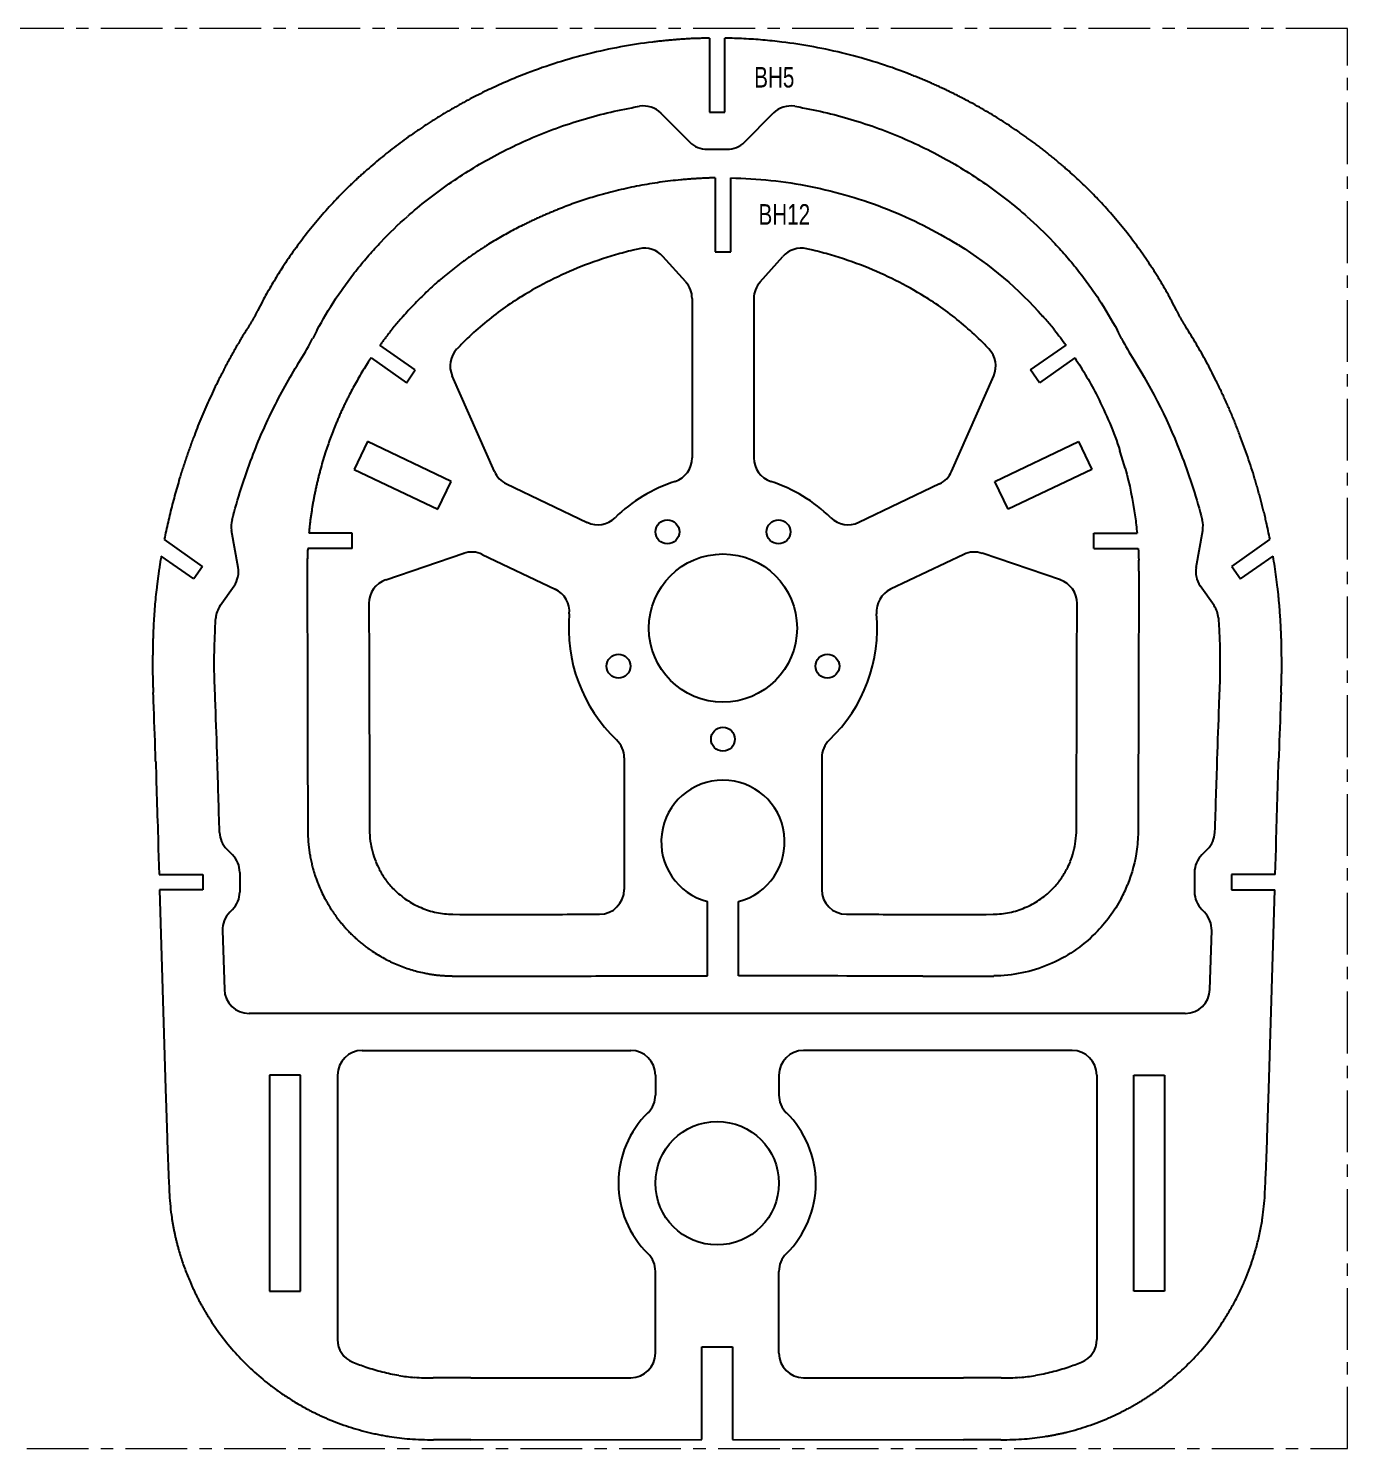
# Model space of a CAD drawing. Header units: inches. Extents: x 0 to 23.8, y 0 to 11.8.
# Drawn here: x 13.06 to 23.75, y 0.25 to 11.75 of the extents above; entities that cross this region are included whole.
import ezdxf

# ---------------------------------------------------------------- set-up
doc = ezdxf.new("R2010")
doc.units = ezdxf.units.IN
doc.header["$MEASUREMENT"] = 0
doc.linetypes.add('CENTERX2', pattern=[0.8, 0.5, -0.1, 0.1, -0.1])
doc.layers.add('PART_NAMES', color=1, linetype='Continuous')
doc.styles.add('SLDTEXTSTYLE0', font='TXT', dxfattribs={"width": 0.75})

msp = doc.modelspace()

# ---------------------------------------------------------------- linework, layer by layer
at = {"color": 7, "linetype": 'CENTERX2', "lineweight": 18}
for p, q in [((23.75, 11.75), (0.25, 11.75)), ((23.75, 0.25), (23.75, 11.75)), ((0.25, 0.25), (23.75, 0.25))]:
    msp.add_line(p, q, dxfattribs=at)
at = {"color": 7, "linetype": 'Continuous', "lineweight": 25}
for p, q in [((18.58, 11.671), (18.58, 11.071)), ((18.705, 11.071), (18.705, 11.671)), ((18.188, 11.063), (18.422, 10.83)), ((18.58, 11.071), (18.705, 11.071)), ((18.864, 10.83), (19.098, 11.063)), ((18.563, 10.771), (18.723, 10.771)), ((15.823, 10.619), (15.805, 10.604)), ((21.481, 10.604), (21.463, 10.619)), ((18.628, 10.539), (18.628, 9.94)), ((18.753, 9.94), (18.753, 10.539)), ((16.151, 10.242), (16.134, 10.228)), ((21.151, 10.228), (21.135, 10.242)), ((18.389, 9.697), (18.204, 9.904)), ((18.628, 9.94), (18.753, 9.94)), ((18.991, 9.697), (19.176, 9.904)), ((18.44, 9.563), (18.44, 8.272)), ((18.94, 9.563), (18.94, 8.272)), ((16.198, 8.984), (15.911, 9.185)), ((21.182, 8.984), (21.469, 9.185)), ((15.84, 9.082), (16.127, 8.881)), ((16.127, 8.881), (16.198, 8.984)), ((21.254, 8.881), (21.182, 8.984)), ((21.54, 9.082), (21.254, 8.881)), ((16.839, 8.162), (16.497, 8.937)), ((20.542, 8.162), (20.883, 8.937)), ((15.81, 8.405), (15.703, 8.179)), ((16.487, 8.082), (15.81, 8.405)), ((20.893, 8.082), (21.57, 8.405)), ((21.57, 8.405), (21.678, 8.179)), ((15.703, 8.179), (16.38, 7.857)), ((21.678, 8.179), (21.001, 7.857)), ((16.38, 7.857), (16.487, 8.082)), ((16.936, 8.062), (17.591, 7.75)), ((20.445, 8.062), (19.79, 7.75)), ((21.001, 7.857), (20.893, 8.082)), ((14.474, 7.394), (14.165, 7.611)), ((14.763, 7.386), (14.71, 7.685)), ((15.686, 7.663), (15.336, 7.663)), ((15.686, 7.538), (15.686, 7.663)), ((21.695, 7.663), (22.045, 7.663)), ((21.695, 7.538), (21.695, 7.663)), ((22.523, 7.386), (22.576, 7.685)), ((22.812, 7.394), (23.121, 7.611)), ((14.403, 7.292), (14.14, 7.476)), ((15.686, 7.538), (15.326, 7.538)), ((15.958, 7.284), (16.59, 7.5)), ((16.74, 7.491), (17.332, 7.209)), ((20.64, 7.491), (20.048, 7.209)), ((21.423, 7.284), (20.791, 7.5)), ((21.695, 7.538), (22.054, 7.538)), ((22.883, 7.292), (23.146, 7.476)), ((14.474, 7.394), (14.403, 7.292)), ((22.812, 7.394), (22.883, 7.292)), ((15.322, 7.355), (15.322, 7.083)), ((22.059, 7.355), (22.058, 7.083)), ((14.618, 7.076), (14.73, 7.236)), ((22.668, 7.076), (22.556, 7.236)), ((15.322, 7.083), (15.324, 6.624)), ((15.822, 7.094), (15.822, 7.084)), ((15.822, 7.084), (15.824, 6.625)), ((21.557, 6.625), (21.558, 7.084)), ((21.558, 7.084), (21.558, 7.094)), ((22.058, 7.083), (22.057, 6.624)), ((17.89, 5.844), (17.89, 4.777)), ((19.49, 5.844), (19.49, 4.777)), ((15.327, 5.362), (15.327, 5.261)), ((15.827, 5.363), (15.827, 5.262)), ((21.553, 5.262), (21.554, 5.363)), ((14.116, 5.109), (14.123, 4.899)), ((14.671, 5.105), (14.718, 5.058)), ((22.615, 5.105), (22.568, 5.058)), ((23.163, 4.899), (23.17, 5.109)), ((14.123, 4.899), (14.476, 4.899)), ((14.476, 4.899), (14.476, 4.774)), ((14.776, 4.916), (14.776, 4.757)), ((22.51, 4.916), (22.51, 4.757)), ((23.163, 4.899), (22.81, 4.899)), ((22.81, 4.899), (22.81, 4.774)), ((14.126, 4.774), (14.175, 3.164)), ((14.476, 4.774), (14.126, 4.774)), ((22.81, 4.774), (23.16, 4.774)), ((23.111, 3.164), (23.16, 4.774)), ((14.718, 4.616), (14.695, 4.593)), ((18.565, 4.078), (18.565, 4.679)), ((18.815, 4.078), (18.815, 4.679)), ((22.568, 4.616), (22.591, 4.593)), ((17.069, 4.576), (17.194, 4.576)), ((17.194, 4.576), (17.245, 4.576)), ((17.245, 4.576), (17.391, 4.576)), ((19.989, 4.576), (20.135, 4.576)), ((20.135, 4.576), (20.186, 4.576)), ((20.186, 4.576), (20.311, 4.576)), ((14.637, 4.445), (14.651, 3.968)), ((22.635, 3.968), (22.649, 4.445)), ((17.071, 4.076), (17.195, 4.076)), ((17.195, 4.076), (17.246, 4.076)), ((17.246, 4.076), (17.392, 4.076)), ((20.134, 4.076), (19.988, 4.076)), ((20.185, 4.076), (20.134, 4.076)), ((20.31, 4.076), (20.185, 4.076)), ((22.435, 3.774), (14.851, 3.774)), ((15.768, 3.474), (17.943, 3.474)), ((21.518, 3.474), (19.343, 3.474)), ((15.268, 3.274), (15.018, 3.274)), ((15.018, 3.274), (15.018, 1.524)), ((15.268, 1.524), (15.268, 3.274)), ((15.568, 3.274), (15.568, 1.133)), ((18.143, 3.274), (18.143, 3.113)), ((19.143, 3.274), (19.143, 3.113)), ((21.718, 3.274), (21.718, 1.133)), ((22.018, 3.274), (22.268, 3.274)), ((22.018, 1.524), (22.018, 3.274)), ((22.268, 3.274), (22.268, 1.524)), ((14.175, 3.164), (14.18, 3.008)), ((23.106, 3.008), (23.111, 3.164)), ((14.18, 3.008), (14.187, 2.765)), ((23.099, 2.765), (23.106, 3.008)), ((18.143, 1.023), (18.143, 1.685)), ((19.143, 1.023), (19.143, 1.685)), ((15.018, 1.524), (15.268, 1.524)), ((22.268, 1.524), (22.018, 1.524)), ((18.518, 1.074), (18.768, 1.074)), ((18.518, 0.323), (18.518, 1.074)), ((18.768, 1.074), (18.768, 0.323)), ((16.647, 0.822), (17.943, 0.823)), ((19.343, 0.823), (20.639, 0.822)), ((16.647, 0.322), (18.518, 0.323)), ((18.768, 0.323), (20.639, 0.322))]:
    msp.add_line(p, q, dxfattribs=at)
for centre, radius in [((18.24, 7.673), 0.0968), ((19.14, 7.673), 0.0968), ((18.69, 6.894), 0.6), ((17.844, 6.586), 0.0968), ((19.536, 6.586), 0.0967), ((18.69, 5.994), 0.0968), ((18.643, 2.399), 0.5)]:
    msp.add_circle(centre, radius, dxfattribs=at)
for centre, radius, start, end in [((18.047, 10.922), 0.2, 45.0001, 99.513), ((19.239, 10.922), 0.2, 80.4867, 135), ((18.563, 10.971), 0.2, 225.0001, 270), ((18.723, 10.971), 0.2, 270, 315), ((18.363, 7.456), 2.992, 121.6795, 121.9899), ((18.055, 9.77), 0.2, 41.8446, 102.5441), ((19.325, 9.77), 0.2, 77.4559, 138.1554), ((19.017, 7.456), 2.992, 58.0101, 58.3205), ((18.24, 9.563), 0.2, 0, 41.8446), ((19.14, 9.563), 0.2, 138.1554, 180), ((18.363, 7.456), 2.492, 121.6795, 121.9899), ((19.017, 7.456), 2.492, 58.0101, 58.3206), ((18.361, 7.714), 3.86, 151.7394, 153.0105), ((18.925, 7.714), 3.86, 26.9895, 28.2606), ((18.415, 7.368), 3.094, 139.3736, 141.2159), ((18.409, 7.374), 3.085, 138.4913, 139.377), ((18.972, 7.374), 3.085, 40.623, 41.5087), ((18.965, 7.368), 3.094, 38.7841, 40.6264), ((18.361, 7.714), 3.36, 151.7394, 153.0104), ((18.925, 7.714), 3.36, 26.9895, 28.2606), ((16.68, 9.017), 0.2, 136.4427, 203.7785), ((20.7, 9.017), 0.2, 336.2215, 43.5573), ((18.419, 7.364), 3.099, 161.8456, 164.5561), ((18.961, 7.364), 3.099, 15.4439, 18.1544), ((18.24, 8.272), 0.2, 288.08, 0), ((19.14, 8.272), 0.2, 180, 251.92), ((17.022, 8.243), 0.2, 203.7785, 244.515), ((18.69, 6.894), 1.25, 108.08, 134.3437), ((18.69, 6.894), 1.25, 45.6563, 71.92), ((20.359, 8.243), 0.2, 295.485, 336.2215), ((19.357, 6.574), 5.295, 167.1473, 168.6996), ((14.907, 7.72), 0.2, 165.5356, 190), ((17.677, 7.931), 0.2, 244.515, 314.3437), ((19.704, 7.931), 0.2, 225.6563, 295.485), ((22.379, 7.72), 0.2, 350, 14.4644), ((17.929, 6.574), 5.295, 11.3004, 12.8527), ((16.654, 7.31), 0.2, 64.515, 108.8356), ((20.726, 7.31), 0.2, 71.1644, 115.485), ((14.566, 7.351), 0.2, 325, 10), ((18.501, 7.364), 3.18, 178.555, 180.1709), ((18.879, 7.364), 3.18, 359.8291, 1.445), ((22.72, 7.351), 0.2, 170, 215), ((16.022, 7.095), 0.2, 108.8356, 180.1519), ((21.358, 7.095), 0.2, 359.8481, 71.1644), ((17.246, 7.028), 0.2, 354.6863, 64.515), ((20.134, 7.028), 0.2, 115.485, 185.3137), ((14.781, 6.961), 0.2, 145, 175.9274), ((22.504, 6.961), 0.2, 4.0726, 35), ((18.69, 6.894), 1.25, 174.6863, 226.3972), ((18.69, 6.894), 1.25, 313.6028, 5.3137), ((-42.882, 4.053), 57.004, 2.2837, 2.3318), ((-42.882, 4.053), 57.504, 2.28371, 2.33176), ((-42.837, 4.054), 57.459, 2.20728, 2.28371), ((80.123, 4.054), 57.459, 177.71629, 177.79272), ((80.168, 4.053), 57.504, 177.66824, 177.71629), ((80.168, 4.053), 57.004, 177.6682, 177.7163), ((-42.837, 4.054), 56.959, 2.2073, 2.2837), ((-43.238, 4.039), 57.36, 1.77433, 2.20728), ((-43.238, 4.039), 57.86, 1.77433, 2.20728), ((80.524, 4.039), 57.86, 177.79272, 178.22567), ((80.524, 4.039), 57.36, 177.79272, 178.22567), ((80.123, 4.054), 56.959, 177.7163, 177.7927), ((17.69, 5.844), 0.2, 0, 46.3972), ((19.69, 5.844), 0.2, 133.6028, 180), ((18.69, 5.163), 0.5, 284.4775, 255.5225), ((14.812, 5.246), 0.2, 181.7382, 225), ((22.474, 5.246), 0.2, 315, 358.2618), ((14.576, 4.916), 0.2, 0, 45), ((16.511, 5.259), 0.684, 202.0283, 207.8952), ((20.87, 5.259), 0.684, 332.1043, 337.9713), ((22.71, 4.916), 0.2, 135, 180), ((14.576, 4.757), 0.2, 315, 0), ((16.511, 5.259), 1.184, 202.0283, 207.8957), ((17.69, 4.777), 0.2, 270.0904, 0), ((19.69, 4.777), 0.2, 180, 269.9096), ((20.87, 5.259), 1.184, 332.1043, 337.9717), ((22.71, 4.757), 0.2, 180, 225), ((14.836, 4.451), 0.2, 135, 181.735), ((16.938, 66.05), 61.475, 269.59279, 270.02278), ((16.935, 67.618), 63.043, 270.02431, 270.12179), ((20.445, 67.618), 63.043, 269.87825, 269.97569), ((20.443, 66.05), 61.475, 269.97722, 270.40721), ((22.449, 4.451), 0.2, 358.265, 45), ((16.938, 66.05), 61.975, 269.59279, 270.02278), ((16.935, 67.618), 63.543, 270.0243, 270.12175), ((20.445, 67.618), 63.543, 269.87825, 269.9757), ((20.443, 66.05), 61.975, 269.97722, 270.40721), ((14.851, 3.974), 0.2, 181.7381, 270), ((22.435, 3.974), 0.2, 270, 358.2619), ((15.768, 3.274), 0.2, 90, 180), ((17.943, 3.274), 0.2, 0, 90), ((19.343, 3.274), 0.2, 90, 180), ((21.518, 3.274), 0.2, 0, 90), ((17.943, 3.113), 0.2, 314.427, 0), ((19.343, 3.113), 0.2, 180, 225.573), ((18.643, 2.399), 0.8, 134.427, 225.573), ((18.643, 2.399), 0.8, 314.427, 45.573), ((16.105, 2.402), 1.901, 182.9379, 188.5611), ((21.181, 2.402), 1.901, 351.4389, 357.0621), ((17.943, 1.685), 0.2, 0, 45.573), ((19.343, 1.685), 0.2, 134.427, 180), ((15.768, 1.133), 0.2, 180, 247.2635), ((21.518, 1.133), 0.2, 292.7375, 0), ((17.943, 1.023), 0.2, 270.0383, 0), ((19.343, 1.023), 0.2, 180, 269.9617), ((16.315, 2.438), 1.616, 261.0724, 265.586), ((16.332, 2.654), 1.832, 265.586, 270.2998), ((16.443, -18.512), 19.334, 90.0622, 90.2998), ((16.804, -351.421), 352.243, 90.02558, 90.06221), ((20.482, -351.421), 352.243, 89.93779, 89.97442), ((20.843, -18.512), 19.334, 89.7002, 89.9378), ((20.954, 2.654), 1.832, 269.7002, 274.414), ((20.97, 2.438), 1.616, 274.414, 278.9275), ((16.315, 2.438), 2.116, 261.0724, 265.586), ((20.97, 2.438), 2.116, 274.414, 278.9276), ((16.332, 2.654), 2.332, 265.586, 270.2998), ((16.443, -18.512), 18.834, 90.0622, 90.2998), ((16.804, -351.421), 351.743, 90.02558, 90.06221), ((20.482, -351.421), 351.743, 89.93779, 89.97442), ((20.843, -18.512), 18.834, 89.7002, 89.9378), ((20.954, 2.654), 2.332, 269.7002, 274.414)]:
    msp.add_arc(centre, radius, start, end, dxfattribs=at)
for points, knots in [([(18.58, 11.671), (18.566, 11.671), (18.538, 11.671), (18.496, 11.669), (18.454, 11.668), (18.412, 11.666), (18.37, 11.663), (18.328, 11.66), (18.286, 11.657), (18.245, 11.653), (18.203, 11.649), (18.161, 11.645), (18.046, 11.631), (17.859, 11.602), (17.602, 11.547), (17.35, 11.476), (17.161, 11.41), (17.033, 11.36), (16.964, 11.331), (16.895, 11.301), (16.827, 11.27), (16.759, 11.238), (16.692, 11.205), (16.648, 11.182), (16.626, 11.17)], [0, 0, 0, 0, 0.020659, 0.041311, 0.061958, 0.082603, 0.103248, 0.123893, 0.144542, 0.165196, 0.185858, 0.206529, 0.22721, 0.356092, 0.484987, 0.613794, 0.7426, 0.779407, 0.816184, 0.852941, 0.889691, 0.926443, 0.963209, 1, 1, 1, 1]), ([(20.66, 11.17), (20.648, 11.176), (20.624, 11.189), (20.589, 11.207), (20.553, 11.225), (20.516, 11.243), (20.48, 11.26), (20.443, 11.277), (20.407, 11.294), (20.37, 11.31), (20.333, 11.326), (20.296, 11.342), (20.258, 11.357), (20.221, 11.372), (20.114, 11.414), (19.936, 11.476), (19.684, 11.547), (19.427, 11.602), (19.228, 11.633), (19.09, 11.649), (19.013, 11.656), (18.937, 11.662), (18.86, 11.666), (18.783, 11.67), (18.731, 11.671), (18.705, 11.671)], [0, 0, 0, 0, 0.019813, 0.039618, 0.059416, 0.079208, 0.098998, 0.118786, 0.138574, 0.158363, 0.178157, 0.197956, 0.217762, 0.237577, 0.257402, 0.386198, 0.515015, 0.6439, 0.772792, 0.810697, 0.848572, 0.886427, 0.924275, 0.962129, 1, 1, 1, 1]), ([(16.626, 11.17), (16.614, 11.164), (16.59, 11.151), (16.554, 11.131), (16.519, 11.111), (16.483, 11.091), (16.448, 11.071), (16.413, 11.05), (16.379, 11.029), (16.344, 11.007), (16.31, 10.985), (16.276, 10.963), (16.242, 10.94), (16.197, 10.91), (16.141, 10.871), (16.076, 10.823), (16.011, 10.774), (15.947, 10.724), (15.884, 10.672), (15.843, 10.637), (15.823, 10.619)], [0, 0, 0, 0, 0.041729, 0.083439, 0.125135, 0.16682, 0.208499, 0.250174, 0.29185, 0.33353, 0.375218, 0.416918, 0.458634, 0.500369, 0.58385, 0.667207, 0.750471, 0.833671, 0.916837, 1, 1, 1, 1]), ([(21.463, 10.619), (21.453, 10.628), (21.432, 10.646), (21.401, 10.672), (21.37, 10.698), (21.339, 10.724), (21.307, 10.749), (21.275, 10.774), (21.243, 10.799), (21.21, 10.823), (21.177, 10.847), (21.144, 10.871), (21.111, 10.894), (21.067, 10.925), (21.01, 10.963), (20.942, 11.007), (20.873, 11.05), (20.803, 11.091), (20.732, 11.132), (20.684, 11.157), (20.66, 11.17)], [0, 0, 0, 0, 0.0415802, 0.083158, 0.1247372, 0.1663216, 0.2079149, 0.2495211, 0.2911437, 0.3327867, 0.3744538, 0.4161487, 0.4578752, 0.4996371, 0.5830802, 0.6664637, 0.7498175, 0.8331716, 0.9165558, 1, 1, 1, 1]), ([(16.86, 10.728), (16.997, 10.801), (17.137, 10.865), (17.354, 10.948), (17.427, 10.973), (17.575, 11.02), (17.724, 11.061), (17.875, 11.094), (17.972, 11.112), (17.993, 11.116), (18.014, 11.119)], [0.3405615, 0.3405615, 0.3405615, 0.3405615, 0.5905615, 0.5905615, 0.7155615, 0.7155615, 0.8405615, 0.9655615, 0.9655615, 1, 1, 1, 1]), ([(19.272, 11.119), (19.293, 11.116), (19.314, 11.112), (19.411, 11.094), (19.562, 11.061), (19.711, 11.02), (19.858, 10.973), (19.932, 10.948), (20.148, 10.865), (20.289, 10.801), (20.426, 10.728)], [0, 0, 0, 0, 0.034312, 0.034312, 0.159312, 0.284312, 0.284312, 0.409312, 0.409312, 0.659312, 0.659312, 0.659312, 0.659312]), ([(16.151, 10.242), (16.205, 10.29), (16.261, 10.335), (16.374, 10.423), (16.433, 10.465), (16.551, 10.546), (16.611, 10.585), (16.734, 10.659), (16.796, 10.695), (16.86, 10.728)], [0, 0, 0, 0, 0.25, 0.25, 0.5, 0.5, 0.75, 0.75, 1, 1, 1, 1]), ([(20.426, 10.728), (20.489, 10.695), (20.552, 10.659), (20.675, 10.585), (20.735, 10.546), (20.853, 10.465), (20.911, 10.423), (21.025, 10.335), (21.08, 10.29), (21.135, 10.242)], [0, 0, 0, 0, 0.25, 0.25, 0.5, 0.5, 0.75, 0.75, 1, 1, 1, 1]), ([(15.805, 10.604), (15.796, 10.596), (15.777, 10.579), (15.748, 10.553), (15.721, 10.528), (15.693, 10.502), (15.666, 10.475), (15.638, 10.449), (15.612, 10.422), (15.585, 10.395), (15.528, 10.335), (15.443, 10.242), (15.334, 10.111), (15.231, 9.975), (15.153, 9.863), (15.098, 9.777), (15.062, 9.719), (15.027, 9.661), (14.993, 9.602), (14.971, 9.562), (14.961, 9.542)], [0, 0, 0, 0, 0.027814, 0.055627, 0.083443, 0.111265, 0.139094, 0.166934, 0.194787, 0.222657, 0.250546, 0.375538, 0.50062, 0.62552, 0.750389, 0.800378, 0.850318, 0.900224, 0.950113, 1, 1, 1, 1]), ([(22.325, 9.542), (22.319, 9.553), (22.307, 9.575), (22.289, 9.608), (22.27, 9.641), (22.251, 9.674), (22.232, 9.706), (22.212, 9.738), (22.192, 9.77), (22.172, 9.802), (22.127, 9.871), (22.055, 9.975), (21.952, 10.111), (21.843, 10.242), (21.751, 10.343), (21.68, 10.417), (21.631, 10.465), (21.582, 10.512), (21.532, 10.559), (21.498, 10.589), (21.481, 10.604)], [0, 0, 0, 0, 0.027713, 0.055425, 0.083139, 0.110858, 0.138583, 0.166319, 0.194067, 0.221831, 0.249613, 0.374467, 0.499382, 0.624449, 0.749456, 0.799637, 0.849766, 0.899858, 0.949931, 1, 1, 1, 1]), ([(18.628, 10.539), (18.616, 10.539), (18.593, 10.539), (18.558, 10.538), (18.523, 10.536), (18.488, 10.534), (18.454, 10.532), (18.419, 10.53), (18.384, 10.527), (18.304, 10.52), (18.18, 10.505), (18.011, 10.477), (17.844, 10.441), (17.713, 10.406), (17.615, 10.377), (17.55, 10.356), (17.485, 10.334), (17.421, 10.311), (17.379, 10.294), (17.357, 10.286)], [0, 0, 0, 0, 0.026768, 0.05353, 0.080288, 0.107046, 0.133805, 0.160568, 0.187338, 0.214117, 0.345144, 0.476153, 0.607145, 0.738112, 0.790521, 0.842896, 0.895255, 0.947617, 1, 1, 1, 1]), ([(17.357, 10.286), (17.346, 10.281), (17.325, 10.273), (17.292, 10.259), (17.26, 10.246), (17.228, 10.232), (17.196, 10.217), (17.164, 10.202), (17.132, 10.187), (17.1, 10.172), (17.06, 10.152), (17.012, 10.128), (16.956, 10.098), (16.901, 10.067), (16.846, 10.035), (16.81, 10.013), (16.792, 10.002)], [0, 0, 0, 0, 0.05555, 0.111092, 0.16663, 0.222172, 0.277721, 0.333283, 0.388863, 0.444467, 0.5001, 0.600147, 0.70013, 0.800079, 0.900025, 1, 1, 1, 1]), ([(15.401, 9.305), (15.448, 9.392), (15.498, 9.477), (15.58, 9.601), (15.608, 9.641), (15.666, 9.721), (15.726, 9.8), (15.789, 9.876), (15.854, 9.95), (15.887, 9.987), (15.989, 10.094), (16.06, 10.163), (16.134, 10.228)], [0, 0, 0, 0, 0.25, 0.25, 0.375, 0.375, 0.5, 0.625, 0.625, 0.75, 0.75, 1, 1, 1, 1]), ([(21.151, 10.228), (21.226, 10.163), (21.297, 10.094), (21.399, 9.987), (21.432, 9.95), (21.497, 9.876), (21.56, 9.8), (21.62, 9.721), (21.678, 9.641), (21.706, 9.601), (21.787, 9.477), (21.838, 9.392), (21.885, 9.305)], [0, 0, 0, 0, 0.25, 0.25, 0.375, 0.375, 0.5, 0.625, 0.625, 0.75, 0.75, 1, 1, 1, 1]), ([(16.779, 9.994), (16.769, 9.988), (16.75, 9.975), (16.721, 9.957), (16.692, 9.938), (16.664, 9.918), (16.635, 9.899), (16.608, 9.879), (16.58, 9.859), (16.552, 9.838), (16.525, 9.817), (16.498, 9.796), (16.471, 9.774), (16.444, 9.753), (16.41, 9.724), (16.369, 9.689), (16.322, 9.646), (16.275, 9.602), (16.23, 9.558), (16.185, 9.512), (16.141, 9.466), (16.113, 9.434), (16.099, 9.418)], [0, 0, 0, 0, 0.0384636, 0.0769108, 0.1153465, 0.1537753, 0.1922019, 0.2306312, 0.2690677, 0.3075163, 0.3459817, 0.3844686, 0.4229817, 0.4615258, 0.5001054, 0.5717041, 0.6431908, 0.7145955, 0.7859484, 0.85728, 0.9286204, 1, 1, 1, 1]), ([(18.012, 9.965), (17.995, 9.962), (17.978, 9.958), (17.914, 9.942), (17.867, 9.93), (17.725, 9.889), (17.633, 9.857), (17.541, 9.821)], [0.5814957, 0.5814957, 0.5814957, 0.5814957, 0.625, 0.625, 0.75, 0.75, 1, 1, 1, 1]), ([(19.839, 9.821), (19.748, 9.857), (19.655, 9.889), (19.514, 9.93), (19.466, 9.942), (19.402, 9.958), (19.385, 9.962), (19.369, 9.965)], [0, 0, 0, 0, 0.25, 0.25, 0.375, 0.375, 0.4184991, 0.4184991, 0.4184991, 0.4184991]), ([(17.044, 9.57), (16.99, 9.537), (16.939, 9.502), (16.838, 9.428), (16.789, 9.389), (16.693, 9.309), (16.647, 9.266), (16.58, 9.201), (16.557, 9.178), (16.536, 9.155)], [0, 0, 0, 0, 0.25, 0.25, 0.5, 0.5, 0.75, 0.75, 0.8767525, 0.8767525, 0.8767525, 0.8767525]), ([(20.845, 9.155), (20.823, 9.178), (20.801, 9.201), (20.733, 9.266), (20.687, 9.309), (20.592, 9.389), (20.543, 9.428), (20.442, 9.502), (20.39, 9.537), (20.337, 9.57)], [0.1232549, 0.1232549, 0.1232549, 0.1232549, 0.25, 0.25, 0.5, 0.5, 0.75, 0.75, 1, 1, 1, 1]), ([(14.921, 9.466), (14.917, 9.458), (14.909, 9.443), (14.897, 9.421), (14.885, 9.399), (14.872, 9.377), (14.859, 9.355), (14.85, 9.34), (14.846, 9.333)], [0, 0, 0, 0, 0.166536, 0.333075, 0.499653, 0.666309, 0.833079, 1, 1, 1, 1]), ([(22.44, 9.333), (22.436, 9.34), (22.427, 9.355), (22.414, 9.377), (22.401, 9.399), (22.389, 9.421), (22.377, 9.443), (22.369, 9.458), (22.365, 9.466)], [0, 0, 0, 0, 0.166921, 0.333691, 0.500347, 0.666925, 0.833464, 1, 1, 1, 1]), ([(14.846, 9.333), (14.838, 9.32), (14.822, 9.295), (14.799, 9.257), (14.776, 9.219), (14.753, 9.18), (14.731, 9.141), (14.709, 9.102), (14.688, 9.063), (14.666, 9.024), (14.646, 8.984), (14.625, 8.944), (14.599, 8.893), (14.569, 8.831), (14.534, 8.757), (14.501, 8.682), (14.468, 8.607), (14.437, 8.531), (14.418, 8.48), (14.408, 8.454)], [0, 0, 0, 0, 0.045409, 0.090817, 0.136227, 0.181644, 0.22707, 0.27251, 0.317966, 0.363443, 0.408945, 0.454475, 0.500036, 0.58336, 0.666655, 0.749945, 0.833251, 0.916595, 1, 1, 1, 1]), ([(22.878, 8.454), (22.873, 8.468), (22.862, 8.496), (22.846, 8.538), (22.829, 8.579), (22.812, 8.62), (22.794, 8.661), (22.776, 8.702), (22.758, 8.743), (22.739, 8.784), (22.72, 8.824), (22.701, 8.864), (22.675, 8.916), (22.644, 8.978), (22.606, 9.05), (22.566, 9.122), (22.525, 9.193), (22.484, 9.263), (22.455, 9.31), (22.44, 9.333)], [0, 0, 0, 0, 0.045499, 0.090978, 0.13644, 0.181889, 0.227328, 0.272762, 0.318193, 0.363626, 0.409064, 0.45451, 0.499968, 0.583466, 0.66687, 0.750203, 0.833487, 0.916745, 1, 1, 1, 1]), ([(16.004, 9.306), (15.997, 9.298), (15.985, 9.282), (15.966, 9.258), (15.948, 9.234), (15.929, 9.209), (15.917, 9.193), (15.911, 9.185)], [0, 0, 0, 0, 0.20006, 0.40007, 0.600051, 0.800021, 1, 1, 1, 1]), ([(14.875, 8.276), (14.901, 8.345), (14.929, 8.413), (14.988, 8.548), (15.02, 8.615), (15.118, 8.813), (15.191, 8.942), (15.269, 9.067)], [0, 0, 0, 0, 0.25, 0.25, 0.5, 0.5, 1, 1, 1, 1]), ([(15.84, 9.082), (15.836, 9.076), (15.828, 9.065), (15.809, 9.035), (15.782, 8.993), (15.749, 8.938), (15.718, 8.883), (15.687, 8.827), (15.667, 8.789), (15.657, 8.77)], [0, 0, 0, 0, 0.058267, 0.116558, 0.293447, 0.470161, 0.646774, 0.823362, 1, 1, 1, 1]), ([(15.657, 8.77), (15.652, 8.76), (15.642, 8.74), (15.627, 8.709), (15.613, 8.678), (15.598, 8.647), (15.584, 8.616), (15.571, 8.585), (15.554, 8.546), (15.535, 8.498), (15.514, 8.443), (15.493, 8.386), (15.481, 8.349), (15.474, 8.33)], [0, 0, 0, 0, 0.071411, 0.142815, 0.214219, 0.285634, 0.357066, 0.428525, 0.50002, 0.625066, 0.750047, 0.87501, 1, 1, 1, 1]), ([(14.408, 8.454), (14.402, 8.44), (14.391, 8.411), (14.376, 8.368), (14.36, 8.325), (14.345, 8.281), (14.331, 8.238), (14.316, 8.194), (14.302, 8.151), (14.286, 8.098), (14.268, 8.036), (14.248, 7.965), (14.229, 7.894), (14.211, 7.823), (14.2, 7.775), (14.195, 7.752)], [0, 0, 0, 0, 0.062542, 0.12506, 0.187561, 0.250049, 0.312527, 0.375002, 0.437478, 0.49996, 0.600092, 0.700143, 0.800131, 0.900077, 1, 1, 1, 1]), ([(23.091, 7.752), (23.088, 7.766), (23.081, 7.796), (23.07, 7.841), (23.059, 7.885), (23.047, 7.93), (23.035, 7.974), (23.023, 8.018), (23.01, 8.063), (22.993, 8.121), (22.97, 8.194), (22.941, 8.282), (22.91, 8.368), (22.889, 8.426), (22.878, 8.454)], [0, 0, 0, 0, 0.062444, 0.124897, 0.187362, 0.249844, 0.312348, 0.37488, 0.437444, 0.500044, 0.624989, 0.749939, 0.874929, 1, 1, 1, 1]), ([(15.432, 8.189), (15.429, 8.179), (15.423, 8.157), (15.415, 8.124), (15.407, 8.092), (15.399, 8.059), (15.392, 8.026), (15.385, 7.993), (15.378, 7.96), (15.372, 7.927), (15.366, 7.894), (15.361, 7.861), (15.356, 7.828), (15.352, 7.805), (15.351, 7.794)], [0, 0, 0, 0, 0.083456, 0.166855, 0.250208, 0.333525, 0.416816, 0.500091, 0.583361, 0.666637, 0.749928, 0.833246, 0.916599, 1, 1, 1, 1]), ([(15.351, 7.794), (15.349, 7.783), (15.346, 7.761), (15.343, 7.729), (15.339, 7.696), (15.337, 7.674), (15.336, 7.663)], [0, 0, 0, 0, 0.250094, 0.500107, 0.750066, 1, 1, 1, 1]), ([(14.14, 7.476), (14.137, 7.462), (14.132, 7.434), (14.126, 7.392), (14.12, 7.35), (14.114, 7.308), (14.108, 7.265), (14.102, 7.211), (14.094, 7.146), (14.087, 7.068), (14.081, 6.991), (14.079, 6.939), (14.077, 6.913)], [0, 0, 0, 0, 0.0751945, 0.1503864, 0.2255819, 0.300787, 0.3760079, 0.4512506, 0.5885354, 0.7257304, 0.8628729, 1, 1, 1, 1]), ([(15.326, 7.538), (15.326, 7.527), (15.325, 7.507), (15.324, 7.475), (15.323, 7.455), (15.323, 7.444)], [0, 0, 0, 0, 0.33316, 0.666483, 1, 1, 1, 1]), ([(23.209, 6.913), (23.208, 6.928), (23.206, 6.957), (23.203, 7.002), (23.2, 7.046), (23.196, 7.09), (23.192, 7.135), (23.188, 7.179), (23.181, 7.237), (23.172, 7.308), (23.16, 7.392), (23.151, 7.448), (23.146, 7.476)], [0, 0, 0, 0, 0.07835, 0.156703, 0.235066, 0.313445, 0.391848, 0.470282, 0.548754, 0.699204, 0.849604, 1, 1, 1, 1]), ([(14.077, 6.913), (14.076, 6.897), (14.075, 6.864), (14.073, 6.815), (14.072, 6.765), (14.071, 6.716), (14.07, 6.667), (14.07, 6.618), (14.07, 6.569), (14.07, 6.519), (14.071, 6.47), (14.073, 6.421), (14.074, 6.388), (14.075, 6.372)], [0, 0, 0, 0, 0.090949, 0.181872, 0.272774, 0.363661, 0.454541, 0.545419, 0.636302, 0.727195, 0.818105, 0.909038, 1, 1, 1, 1]), ([(23.211, 6.372), (23.212, 6.388), (23.213, 6.421), (23.215, 6.47), (23.216, 6.519), (23.216, 6.569), (23.216, 6.618), (23.216, 6.667), (23.215, 6.716), (23.214, 6.765), (23.213, 6.815), (23.211, 6.864), (23.209, 6.897), (23.209, 6.913)], [0, 0, 0, 0, 0.090962, 0.181895, 0.272805, 0.363698, 0.454581, 0.545459, 0.636339, 0.727226, 0.818128, 0.909051, 1, 1, 1, 1]), ([(15.324, 6.624), (15.324, 6.389), (15.325, 5.969), (15.326, 5.548), (15.327, 5.362)], [0, 0, 0, 0, 0.557568, 1, 1, 1, 1]), ([(14.095, 5.815), (14.098, 5.698), (14.105, 5.463), (14.113, 5.227), (14.116, 5.109)], [0, 0, 0, 0, 0.495372, 1, 1, 1, 1]), ([(23.17, 5.109), (23.173, 5.227), (23.18, 5.463), (23.188, 5.698), (23.191, 5.815)], [0, 0, 0, 0, 0.504628, 1, 1, 1, 1]), ([(15.327, 5.261), (15.327, 5.253), (15.327, 5.238), (15.328, 5.216), (15.329, 5.193), (15.33, 5.171), (15.332, 5.149), (15.334, 5.126), (15.336, 5.111), (15.337, 5.104)], [0, 0, 0, 0, 0.142933, 0.28576, 0.428528, 0.571287, 0.714086, 0.856974, 1, 1, 1, 1]), ([(15.337, 5.104), (15.338, 5.097), (15.34, 5.083), (15.344, 5.062), (15.347, 5.041), (15.351, 5.02), (15.356, 4.999), (15.361, 4.978), (15.367, 4.952), (15.376, 4.921), (15.387, 4.885), (15.4, 4.85), (15.409, 4.827), (15.413, 4.815)], [0, 0, 0, 0, 0.071394, 0.142759, 0.214121, 0.285502, 0.356926, 0.428416, 0.499994, 0.62517, 0.750146, 0.875048, 1, 1, 1, 1]), ([(21.503, 5.003), (21.514, 5.029), (21.523, 5.057), (21.538, 5.112), (21.544, 5.141), (21.547, 5.169)], [0, 0, 0, 0, 0.5, 0.5, 1, 1, 1, 1]), ([(15.906, 4.939), (15.922, 4.909), (15.94, 4.881), (15.98, 4.827), (16.002, 4.801), (16.026, 4.777)], [0, 0, 0, 0, 0.5, 0.5, 1, 1, 1, 1]), ([(21.354, 4.777), (21.378, 4.801), (21.4, 4.826), (21.44, 4.881), (21.458, 4.909), (21.474, 4.939)], [0, 0, 0, 0, 0.5, 0.5, 1, 1, 1, 1]), ([(16.026, 4.777), (16.057, 4.746), (16.091, 4.718), (16.146, 4.681), (16.165, 4.669), (16.204, 4.648), (16.224, 4.639), (16.284, 4.613), (16.326, 4.6), (16.413, 4.582), (16.457, 4.577), (16.501, 4.577)], [0, 0, 0, 0, 0.25, 0.25, 0.375, 0.375, 0.5, 0.5, 0.75, 0.75, 1, 1, 1, 1]), ([(20.879, 4.577), (20.924, 4.577), (20.968, 4.582), (21.032, 4.596), (21.054, 4.601), (21.096, 4.614), (21.116, 4.622), (21.177, 4.647), (21.215, 4.668), (21.289, 4.717), (21.323, 4.746), (21.354, 4.777)], [0, 0, 0, 0, 0.25, 0.25, 0.375, 0.375, 0.5, 0.5, 0.75, 0.75, 1, 1, 1, 1]), ([(15.465, 4.705), (15.468, 4.699), (15.475, 4.686), (15.486, 4.667), (15.497, 4.648), (15.508, 4.629), (15.52, 4.611), (15.532, 4.593), (15.545, 4.575), (15.56, 4.553), (15.579, 4.529), (15.601, 4.502), (15.624, 4.475), (15.647, 4.449), (15.664, 4.432), (15.672, 4.424)], [0, 0, 0, 0, 0.062475, 0.124916, 0.187344, 0.249781, 0.312247, 0.374766, 0.437358, 0.500045, 0.600266, 0.700284, 0.800187, 0.900063, 1, 1, 1, 1]), ([(15.672, 4.424), (15.677, 4.419), (15.687, 4.409), (15.702, 4.395), (15.717, 4.381), (15.733, 4.367), (15.749, 4.353), (15.765, 4.34), (15.781, 4.327), (15.798, 4.314), (15.814, 4.302), (15.832, 4.29), (15.875, 4.26), (15.946, 4.217), (16.05, 4.167), (16.158, 4.128), (16.244, 4.106), (16.307, 4.094), (16.345, 4.088), (16.383, 4.083), (16.421, 4.08), (16.459, 4.078), (16.485, 4.077), (16.497, 4.077)], [0, 0, 0, 0, 0.022801, 0.04557, 0.068314, 0.091041, 0.113757, 0.13647, 0.159187, 0.181915, 0.204661, 0.227432, 0.250235, 0.375253, 0.500228, 0.625171, 0.750095, 0.791839, 0.833487, 0.875082, 0.91667, 0.958294, 1, 1, 1, 1]), ([(17.392, 4.076), (17.597, 4.077), (17.988, 4.077), (18.379, 4.078), (18.565, 4.078)], [0, 0, 0, 0, 0.524616, 1, 1, 1, 1]), ([(14.187, 2.765), (14.188, 2.735), (14.19, 2.673), (14.194, 2.581), (14.197, 2.489), (14.202, 2.397), (14.205, 2.336), (14.206, 2.305)], [0, 0, 0, 0, 0.199503, 0.399251, 0.599248, 0.799496, 1, 1, 1, 1]), ([(23.08, 2.305), (23.081, 2.336), (23.084, 2.397), (23.088, 2.489), (23.092, 2.581), (23.096, 2.673), (23.098, 2.735), (23.099, 2.765)], [0, 0, 0, 0, 0.200504, 0.400752, 0.600749, 0.800497, 1, 1, 1, 1]), ([(14.225, 2.119), (14.226, 2.109), (14.229, 2.09), (14.235, 2.06), (14.24, 2.031), (14.246, 2.001), (14.252, 1.972), (14.259, 1.943), (14.266, 1.914), (14.274, 1.885), (14.284, 1.848), (14.297, 1.804), (14.314, 1.752), (14.332, 1.702), (14.352, 1.651), (14.366, 1.618), (14.373, 1.602)], [0, 0, 0, 0, 0.055523, 0.111026, 0.16652, 0.222016, 0.277525, 0.33306, 0.38863, 0.444249, 0.499926, 0.600095, 0.70012, 0.800069, 0.900007, 1, 1, 1, 1]), ([(22.913, 1.602), (22.917, 1.611), (22.925, 1.629), (22.936, 1.657), (22.947, 1.685), (22.958, 1.713), (22.968, 1.741), (22.977, 1.77), (22.987, 1.798), (22.995, 1.827), (23.006, 1.863), (23.018, 1.908), (23.031, 1.96), (23.042, 2.013), (23.053, 2.066), (23.058, 2.101), (23.061, 2.119)], [0, 0, 0, 0, 0.055556, 0.111087, 0.166606, 0.222123, 0.27765, 0.333198, 0.388779, 0.444404, 0.500083, 0.600245, 0.700251, 0.800169, 0.900063, 1, 1, 1, 1]), ([(14.373, 1.602), (14.377, 1.593), (14.384, 1.574), (14.397, 1.548), (14.409, 1.521), (14.422, 1.494), (14.435, 1.468), (14.449, 1.442), (14.463, 1.416), (14.478, 1.39), (14.492, 1.365), (14.508, 1.34), (14.523, 1.314), (14.565, 1.248), (14.639, 1.143), (14.753, 1.008), (14.878, 0.882), (14.981, 0.795), (15.055, 0.739), (15.096, 0.709), (15.138, 0.68), (15.18, 0.653), (15.223, 0.626), (15.267, 0.6), (15.296, 0.584), (15.311, 0.576)], [0, 0, 0, 0, 0.020867, 0.041715, 0.062547, 0.083367, 0.10418, 0.12499, 0.1458, 0.166615, 0.187439, 0.208276, 0.229129, 0.250004, 0.374967, 0.499939, 0.624909, 0.749905, 0.785685, 0.821414, 0.857111, 0.892798, 0.928495, 0.964222, 1, 1, 1, 1]), ([(21.975, 0.576), (21.983, 0.581), (22.001, 0.59), (22.026, 0.605), (22.052, 0.62), (22.077, 0.635), (22.102, 0.651), (22.127, 0.667), (22.151, 0.683), (22.176, 0.7), (22.2, 0.716), (22.224, 0.734), (22.248, 0.751), (22.31, 0.799), (22.408, 0.882), (22.533, 1.008), (22.647, 1.143), (22.725, 1.254), (22.774, 1.332), (22.8, 1.376), (22.825, 1.42), (22.849, 1.464), (22.871, 1.509), (22.893, 1.555), (22.907, 1.586), (22.913, 1.602)], [0, 0, 0, 0, 0.020876, 0.041732, 0.062572, 0.083401, 0.104222, 0.125039, 0.145858, 0.16668, 0.187512, 0.208356, 0.229217, 0.250099, 0.37508, 0.500065, 0.625022, 0.75, 0.785768, 0.821484, 0.857168, 0.892841, 0.928524, 0.964237, 1, 1, 1, 1]), ([(16.065, 0.842), (16.02, 0.849), (15.975, 0.858), (15.886, 0.88), (15.842, 0.893), (15.763, 0.92), (15.726, 0.933), (15.691, 0.948)], [0.2879837, 0.2879837, 0.2879837, 0.2879837, 0.5379837, 0.5379837, 0.7879837, 0.7879837, 1, 1, 1, 1]), ([(21.595, 0.948), (21.56, 0.933), (21.523, 0.92), (21.443, 0.893), (21.399, 0.88), (21.311, 0.858), (21.266, 0.849), (21.221, 0.842)], [0, 0, 0, 0, 0.2122862, 0.2122862, 0.4622862, 0.4622862, 0.7122862, 0.7122862, 0.7122862, 0.7122862]), ([(15.311, 0.576), (15.32, 0.571), (15.337, 0.562), (15.364, 0.548), (15.391, 0.535), (15.418, 0.522), (15.445, 0.51), (15.49, 0.49), (15.555, 0.463), (15.639, 0.433), (15.725, 0.406), (15.797, 0.387), (15.855, 0.373), (15.899, 0.364), (15.943, 0.355), (15.972, 0.351), (15.987, 0.348)], [0, 0, 0, 0, 0.041615, 0.083239, 0.124881, 0.16655, 0.208253, 0.249999, 0.374941, 0.499989, 0.62501, 0.749986, 0.81258, 0.875096, 0.937559, 1, 1, 1, 1]), ([(21.299, 0.348), (21.309, 0.35), (21.328, 0.353), (21.358, 0.358), (21.387, 0.364), (21.416, 0.37), (21.445, 0.376), (21.494, 0.388), (21.561, 0.406), (21.647, 0.433), (21.731, 0.463), (21.8, 0.492), (21.855, 0.516), (21.895, 0.535), (21.935, 0.555), (21.962, 0.569), (21.975, 0.576)], [0, 0, 0, 0, 0.041618, 0.083246, 0.124891, 0.166562, 0.208268, 0.250017, 0.374963, 0.500013, 0.625032, 0.750004, 0.812595, 0.875105, 0.937564, 1, 1, 1, 1])]:
    msp.add_open_spline(points, degree=3, knots=knots, dxfattribs=at)
for points in [[(18.753, 10.539), (18.97, 10.536), (19.403, 10.489), (19.821, 10.366), (20.023, 10.286)], [(20.023, 10.286), (20.219, 10.208), (20.408, 10.113), (20.588, 10.002)], [(20.602, 9.994), (20.855, 9.836), (21.084, 9.641), (21.282, 9.418)], [(17.541, 9.821), (17.373, 9.754), (17.21, 9.672), (17.055, 9.577)], [(20.325, 9.577), (20.171, 9.672), (20.008, 9.754), (19.839, 9.821)], [(15.269, 9.067), (15.304, 9.123), (15.337, 9.18), (15.366, 9.239)], [(21.377, 9.306), (21.408, 9.266), (21.439, 9.226), (21.469, 9.185)], [(21.919, 9.239), (21.949, 9.18), (21.982, 9.123), (22.017, 9.067)], [(21.54, 9.082), (21.607, 8.982), (21.668, 8.878), (21.723, 8.77)], [(22.017, 9.067), (22.174, 8.817), (22.306, 8.552), (22.411, 8.276)], [(21.723, 8.77), (21.795, 8.628), (21.856, 8.481), (21.906, 8.33)], [(14.714, 7.77), (14.758, 7.941), (14.812, 8.11), (14.875, 8.276)], [(21.948, 8.189), (21.984, 8.06), (22.011, 7.928), (22.029, 7.794)], [(22.411, 8.276), (22.474, 8.11), (22.528, 7.941), (22.572, 7.77)], [(22.029, 7.794), (22.035, 7.751), (22.04, 7.707), (22.045, 7.663)], [(22.054, 7.538), (22.056, 7.507), (22.057, 7.475), (22.058, 7.444)], [(14.577, 6.888), (14.578, 6.917), (14.58, 6.946), (14.582, 6.976)], [(22.704, 6.976), (22.706, 6.946), (22.708, 6.917), (22.709, 6.888)], [(14.574, 6.392), (14.567, 6.557), (14.568, 6.723), (14.577, 6.888)], [(22.709, 6.888), (22.718, 6.723), (22.718, 6.557), (22.712, 6.392)], [(15.824, 6.625), (15.825, 6.205), (15.826, 5.784), (15.827, 5.363)], [(21.554, 5.363), (21.555, 5.784), (21.556, 6.205), (21.557, 6.625)], [(22.057, 6.624), (22.056, 6.203), (22.054, 5.783), (22.054, 5.362)], [(14.612, 5.24), (14.606, 5.437), (14.6, 5.634), (14.594, 5.83)], [(22.692, 5.83), (22.685, 5.634), (22.679, 5.437), (22.673, 5.24)], [(22.054, 5.362), (22.054, 5.329), (22.054, 5.295), (22.053, 5.261)], [(15.827, 5.262), (15.827, 5.231), (15.829, 5.2), (15.833, 5.169)], [(21.547, 5.169), (21.551, 5.2), (21.553, 5.231), (21.553, 5.262)], [(22.053, 5.261), (22.053, 5.208), (22.05, 5.156), (22.043, 5.104)], [(15.833, 5.169), (15.841, 5.112), (15.855, 5.056), (15.877, 5.003)], [(22.043, 5.104), (22.03, 5.005), (22.004, 4.908), (21.967, 4.815)], [(21.916, 4.705), (21.861, 4.602), (21.791, 4.507), (21.708, 4.424)], [(17.391, 4.576), (17.491, 4.577), (17.591, 4.577), (17.69, 4.577)], [(19.69, 4.577), (19.79, 4.577), (19.889, 4.577), (19.989, 4.576)], [(21.708, 4.424), (21.654, 4.37), (21.536, 4.272), (21.333, 4.162), (21.112, 4.094), (20.959, 4.078), (20.883, 4.077)], [(19.988, 4.076), (19.597, 4.077), (19.206, 4.078), (18.815, 4.078)]]:
    msp.add_open_spline(points, degree=3, dxfattribs=at)

# ---------------------------------------------------------------- texts
at = {"layer": 'PART_NAMES', "char_height": 0.1667, "attachment_point": 1, "style": 'SLDTEXTSTYLE0'}
for s, insert in [('BH5', (18.943, 11.438)), ('BH12', (18.978, 10.327))]:
    msp.add_mtext(s, dxfattribs=dict(at, insert=insert))

doc.saveas('drawing.dxf')
